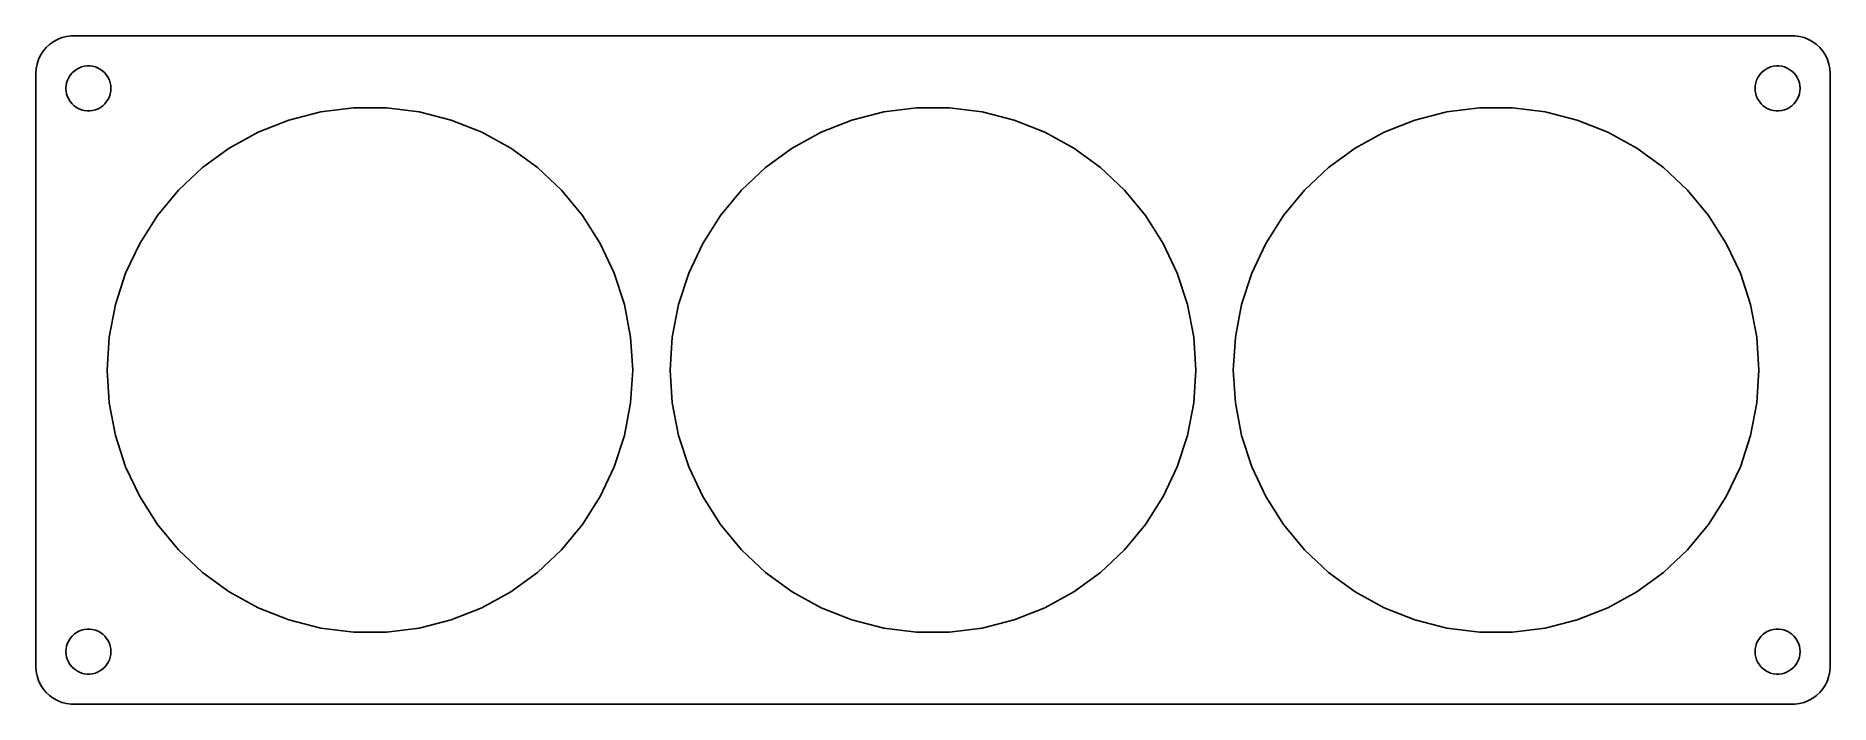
# Model space of a CAD drawing. Header units: metres. Extents: x -120 to 120, y -44 to 44.
import ezdxf

# ---------------------------------------------------------------- set-up
doc = ezdxf.new("R2010")
doc.units = ezdxf.units.M

msp = doc.modelspace()

# ---------------------------------------------------------------- linework, layer by layer
for p, q in [((-117.687, 43.3526), (-118.145, 42.9227)), ((-117.179, 43.7216), (-117.687, 43.3526)), ((-116.629, 44.0241), (-117.179, 43.7216)), ((-116.045, 44.2553), (-116.629, 44.0241)), ((-115.437, 44.4114), (-116.045, 44.2553)), ((-114.814, 44.4901), (-115.437, 44.4114)), ((114.814, 44.4901), (-114.814, 44.4901)), ((115.437, 44.4114), (114.814, 44.4901)), ((116.045, 44.2553), (115.437, 44.4114)), ((116.629, 44.0241), (116.045, 44.2553)), ((117.179, 43.7216), (116.629, 44.0241)), ((117.687, 43.3526), (117.179, 43.7216)), ((118.145, 42.9227), (117.687, 43.3526)), ((-119.343, 40.7434), (-119.461, 40.1267)), ((-119.149, 41.3406), (-119.343, 40.7434)), ((-118.882, 41.9088), (-119.149, 41.3406)), ((-118.545, 42.4389), (-118.882, 41.9088)), ((-118.145, 42.9227), (-118.545, 42.4389)), ((118.545, 42.4389), (118.145, 42.9227)), ((118.882, 41.9088), (118.545, 42.4389)), ((119.149, 41.3406), (118.882, 41.9088)), ((119.343, 40.7434), (119.149, 41.3406)), ((119.461, 40.1267), (119.343, 40.7434)), ((-119.461, 40.1267), (-119.5, 39.5)), ((-119.5, 39.5), (-119.5, -39.5)), ((-115.476, 37.876), (-115.406, 38.2461)), ((-115.406, 38.2461), (-115.289, 38.6044)), ((-115.289, 38.6044), (-115.129, 38.9453)), ((-115.129, 38.9453), (-114.927, 39.2634)), ((-114.927, 39.2634), (-114.687, 39.5536)), ((-114.687, 39.5536), (-114.412, 39.8115)), ((-114.412, 39.8115), (-114.107, 40.033)), ((-114.107, 40.033), (-113.777, 40.2145)), ((-113.777, 40.2145), (-113.427, 40.3532)), ((-113.427, 40.3532), (-113.062, 40.4469)), ((-113.062, 40.4469), (-112.688, 40.4941)), ((-112.688, 40.4941), (-112.312, 40.4941)), ((-112.312, 40.4941), (-111.938, 40.4469)), ((-111.938, 40.4469), (-111.573, 40.3532)), ((-111.573, 40.3532), (-111.223, 40.2145)), ((-111.223, 40.2145), (-110.893, 40.033)), ((-110.893, 40.033), (-110.588, 39.8115)), ((-110.588, 39.8115), (-110.313, 39.5536)), ((-110.313, 39.5536), (-110.073, 39.2634)), ((-110.073, 39.2634), (-109.871, 38.9453)), ((-109.871, 38.9453), (-109.711, 38.6044)), ((-109.711, 38.6044), (-109.594, 38.2461)), ((-109.594, 38.2461), (-109.524, 37.876)), ((109.524, 37.876), (109.594, 38.2461)), ((109.594, 38.2461), (109.711, 38.6044)), ((109.711, 38.6044), (109.871, 38.9453)), ((109.871, 38.9453), (110.073, 39.2634)), ((110.073, 39.2634), (110.313, 39.5536)), ((110.313, 39.5536), (110.588, 39.8115)), ((110.588, 39.8115), (110.893, 40.033)), ((110.893, 40.033), (111.223, 40.2145)), ((111.223, 40.2145), (111.573, 40.3532)), ((111.573, 40.3532), (111.938, 40.4469)), ((111.938, 40.4469), (112.312, 40.4941)), ((112.312, 40.4941), (112.688, 40.4941)), ((112.688, 40.4941), (113.062, 40.4469)), ((113.062, 40.4469), (113.427, 40.3532)), ((113.427, 40.3532), (113.777, 40.2145)), ((113.777, 40.2145), (114.107, 40.033)), ((114.107, 40.033), (114.412, 39.8115)), ((114.412, 39.8115), (114.687, 39.5536)), ((114.687, 39.5536), (114.927, 39.2634)), ((114.927, 39.2634), (115.129, 38.9453)), ((115.129, 38.9453), (115.289, 38.6044)), ((115.289, 38.6044), (115.406, 38.2461)), ((115.406, 38.2461), (115.476, 37.876)), ((119.5, 39.5), (119.461, 40.1267)), ((119.5, -39.5), (119.5, 39.5)), ((-115.5, 37.5), (-115.476, 37.876)), ((-115.476, 37.124), (-115.5, 37.5)), ((-115.406, 36.7539), (-115.476, 37.124)), ((-115.289, 36.3956), (-115.406, 36.7539)), ((-115.129, 36.0547), (-115.289, 36.3956)), ((-114.927, 35.7366), (-115.129, 36.0547)), ((-109.871, 36.0547), (-110.073, 35.7366)), ((-109.711, 36.3956), (-109.871, 36.0547)), ((-109.594, 36.7539), (-109.711, 36.3956)), ((-109.524, 37.124), (-109.594, 36.7539)), ((-109.524, 37.876), (-109.5, 37.5)), ((-109.5, 37.5), (-109.524, 37.124)), ((109.5, 37.5), (109.524, 37.876)), ((109.524, 37.124), (109.5, 37.5)), ((109.594, 36.7539), (109.524, 37.124)), ((109.711, 36.3956), (109.594, 36.7539)), ((109.871, 36.0547), (109.711, 36.3956)), ((110.073, 35.7366), (109.871, 36.0547)), ((115.129, 36.0547), (114.927, 35.7366)), ((115.289, 36.3956), (115.129, 36.0547)), ((115.406, 36.7539), (115.289, 36.3956)), ((115.476, 37.124), (115.406, 36.7539)), ((115.476, 37.876), (115.5, 37.5)), ((115.5, 37.5), (115.476, 37.124)), ((-114.687, 35.4464), (-114.927, 35.7366)), ((-114.412, 35.1885), (-114.687, 35.4464)), ((-114.107, 34.967), (-114.412, 35.1885)), ((-113.777, 34.7855), (-114.107, 34.967)), ((-113.427, 34.6468), (-113.777, 34.7855)), ((-113.062, 34.5531), (-113.427, 34.6468)), ((-112.688, 34.5059), (-113.062, 34.5531)), ((-112.312, 34.5059), (-112.688, 34.5059)), ((-111.938, 34.5531), (-112.312, 34.5059)), ((-111.573, 34.6468), (-111.938, 34.5531)), ((-111.223, 34.7855), (-111.573, 34.6468)), ((-110.893, 34.967), (-111.223, 34.7855)), ((-110.588, 35.1885), (-110.893, 34.967)), ((-110.313, 35.4464), (-110.588, 35.1885)), ((-110.073, 35.7366), (-110.313, 35.4464)), ((-85.8156, 33.287), (-81.5583, 34.3801)), ((-81.5583, 34.3801), (-77.1977, 34.9309)), ((-77.1977, 34.9309), (-72.8023, 34.9309)), ((-72.8023, 34.9309), (-68.4417, 34.3801)), ((-68.4417, 34.3801), (-64.1844, 33.287)), ((-10.8156, 33.287), (-6.55833, 34.3801)), ((-6.55833, 34.3801), (-2.19766, 34.9309)), ((-2.19766, 34.9309), (2.19766, 34.9309)), ((2.19766, 34.9309), (6.55833, 34.3801)), ((6.55833, 34.3801), (10.8156, 33.287)), ((64.1844, 33.287), (68.4417, 34.3801)), ((68.4417, 34.3801), (72.8023, 34.9309)), ((72.8023, 34.9309), (77.1977, 34.9309)), ((77.1977, 34.9309), (81.5583, 34.3801)), ((81.5583, 34.3801), (85.8156, 33.287)), ((110.313, 35.4464), (110.073, 35.7366)), ((110.588, 35.1885), (110.313, 35.4464)), ((110.893, 34.967), (110.588, 35.1885)), ((111.223, 34.7855), (110.893, 34.967)), ((111.573, 34.6468), (111.223, 34.7855)), ((111.938, 34.5531), (111.573, 34.6468)), ((112.312, 34.5059), (111.938, 34.5531)), ((112.688, 34.5059), (112.312, 34.5059)), ((113.062, 34.5531), (112.688, 34.5059)), ((113.427, 34.6468), (113.062, 34.5531)), ((113.777, 34.7855), (113.427, 34.6468)), ((114.107, 34.967), (113.777, 34.7855)), ((114.412, 35.1885), (114.107, 34.967)), ((114.687, 35.4464), (114.412, 35.1885)), ((114.927, 35.7366), (114.687, 35.4464)), ((-93.7539, 29.5515), (-89.9023, 31.6689)), ((-89.9023, 31.6689), (-85.8156, 33.287)), ((-64.1844, 33.287), (-60.0977, 31.6689)), ((-60.0977, 31.6689), (-56.2461, 29.5515)), ((-18.7539, 29.5515), (-14.9023, 31.6689)), ((-14.9023, 31.6689), (-10.8156, 33.287)), ((10.8156, 33.287), (14.9023, 31.6689)), ((14.9023, 31.6689), (18.7539, 29.5515)), ((56.2461, 29.5515), (60.0977, 31.6689)), ((60.0977, 31.6689), (64.1844, 33.287)), ((85.8156, 33.287), (89.9023, 31.6689)), ((89.9023, 31.6689), (93.7539, 29.5515)), ((-97.3098, 26.968), (-93.7539, 29.5515)), ((-56.2461, 29.5515), (-52.6902, 26.968)), ((-22.3098, 26.968), (-18.7539, 29.5515)), ((18.7539, 29.5515), (22.3098, 26.968)), ((52.6902, 26.968), (56.2461, 29.5515)), ((93.7539, 29.5515), (97.3098, 26.968)), ((-100.514, 23.9591), (-97.3098, 26.968)), ((-52.6902, 26.968), (-49.4861, 23.9591)), ((-25.5139, 23.9591), (-22.3098, 26.968)), ((22.3098, 26.968), (25.5139, 23.9591)), ((49.4861, 23.9591), (52.6902, 26.968)), ((97.3098, 26.968), (100.514, 23.9591)), ((-103.316, 20.5725), (-100.514, 23.9591)), ((-49.4861, 23.9591), (-46.6844, 20.5725)), ((-28.3156, 20.5725), (-25.5139, 23.9591)), ((25.5139, 23.9591), (28.3156, 20.5725)), ((46.6844, 20.5725), (49.4861, 23.9591)), ((100.514, 23.9591), (103.316, 20.5725)), ((-105.671, 16.8614), (-103.316, 20.5725)), ((-46.6844, 20.5725), (-44.3293, 16.8614)), ((-30.6707, 16.8614), (-28.3156, 20.5725)), ((28.3156, 20.5725), (30.6707, 16.8614)), ((44.3293, 16.8614), (46.6844, 20.5725)), ((103.316, 20.5725), (105.671, 16.8614)), ((-107.542, 12.8844), (-105.671, 16.8614)), ((-44.3293, 16.8614), (-42.4578, 12.8844)), ((-32.5422, 12.8844), (-30.6707, 16.8614)), ((30.6707, 16.8614), (32.5422, 12.8844)), ((42.4578, 12.8844), (44.3293, 16.8614)), ((105.671, 16.8614), (107.542, 12.8844)), ((-108.9, 8.70413), (-107.542, 12.8844)), ((-42.4578, 12.8844), (-41.0996, 8.70413)), ((-33.9004, 8.70413), (-32.5422, 12.8844)), ((32.5422, 12.8844), (33.9004, 8.70413)), ((41.0996, 8.70413), (42.4578, 12.8844)), ((107.542, 12.8844), (108.9, 8.70413)), ((-109.724, 4.38666), (-108.9, 8.70413)), ((-41.0996, 8.70413), (-40.276, 4.38666)), ((-34.724, 4.38666), (-33.9004, 8.70413)), ((33.9004, 8.70413), (34.724, 4.38666)), ((40.276, 4.38666), (41.0996, 8.70413)), ((108.9, 8.70413), (109.724, 4.38666)), ((-110, 0), (-109.724, 4.38666)), ((-40.276, 4.38666), (-40, 0)), ((-35, 0), (-34.724, 4.38666)), ((34.724, 4.38666), (35, 0)), ((40, 0), (40.276, 4.38666)), ((109.724, 4.38666), (110, 0)), ((-109.724, -4.38666), (-110, 0)), ((-40, 0), (-40.276, -4.38666)), ((-34.724, -4.38666), (-35, 0)), ((35, 0), (34.724, -4.38666)), ((40.276, -4.38666), (40, 0)), ((110, 0), (109.724, -4.38666)), ((-108.9, -8.70413), (-109.724, -4.38666)), ((-40.276, -4.38666), (-41.0996, -8.70413)), ((-33.9004, -8.70413), (-34.724, -4.38666)), ((34.724, -4.38666), (33.9004, -8.70413)), ((41.0996, -8.70413), (40.276, -4.38666)), ((109.724, -4.38666), (108.9, -8.70413)), ((-107.542, -12.8844), (-108.9, -8.70413)), ((-41.0996, -8.70413), (-42.4578, -12.8844)), ((-32.5422, -12.8844), (-33.9004, -8.70413)), ((33.9004, -8.70413), (32.5422, -12.8844)), ((42.4578, -12.8844), (41.0996, -8.70413)), ((108.9, -8.70413), (107.542, -12.8844)), ((-105.671, -16.8614), (-107.542, -12.8844)), ((-42.4578, -12.8844), (-44.3293, -16.8614)), ((-30.6707, -16.8614), (-32.5422, -12.8844)), ((32.5422, -12.8844), (30.6707, -16.8614)), ((44.3293, -16.8614), (42.4578, -12.8844)), ((107.542, -12.8844), (105.671, -16.8614)), ((-103.316, -20.5725), (-105.671, -16.8614)), ((-44.3293, -16.8614), (-46.6844, -20.5725)), ((-28.3156, -20.5725), (-30.6707, -16.8614)), ((30.6707, -16.8614), (28.3156, -20.5725)), ((46.6844, -20.5725), (44.3293, -16.8614)), ((105.671, -16.8614), (103.316, -20.5725)), ((-100.514, -23.9591), (-103.316, -20.5725)), ((-46.6844, -20.5725), (-49.4861, -23.9591)), ((-25.5139, -23.9591), (-28.3156, -20.5725)), ((28.3156, -20.5725), (25.5139, -23.9591)), ((49.4861, -23.9591), (46.6844, -20.5725)), ((103.316, -20.5725), (100.514, -23.9591)), ((-97.3098, -26.968), (-100.514, -23.9591)), ((-49.4861, -23.9591), (-52.6902, -26.968)), ((-22.3098, -26.968), (-25.5139, -23.9591)), ((25.5139, -23.9591), (22.3098, -26.968)), ((52.6902, -26.968), (49.4861, -23.9591)), ((100.514, -23.9591), (97.3098, -26.968)), ((-93.7539, -29.5515), (-97.3098, -26.968)), ((-52.6902, -26.968), (-56.2461, -29.5515)), ((-18.7539, -29.5515), (-22.3098, -26.968)), ((22.3098, -26.968), (18.7539, -29.5515)), ((56.2461, -29.5515), (52.6902, -26.968)), ((97.3098, -26.968), (93.7539, -29.5515)), ((-89.9023, -31.6689), (-93.7539, -29.5515)), ((-56.2461, -29.5515), (-60.0977, -31.6689)), ((-14.9023, -31.6689), (-18.7539, -29.5515)), ((18.7539, -29.5515), (14.9023, -31.6689)), ((60.0977, -31.6689), (56.2461, -29.5515)), ((93.7539, -29.5515), (89.9023, -31.6689)), ((-85.8156, -33.287), (-89.9023, -31.6689)), ((-81.5583, -34.3801), (-85.8156, -33.287)), ((-64.1844, -33.287), (-68.4417, -34.3801)), ((-60.0977, -31.6689), (-64.1844, -33.287)), ((-10.8156, -33.287), (-14.9023, -31.6689)), ((-6.55833, -34.3801), (-10.8156, -33.287)), ((10.8156, -33.287), (6.55833, -34.3801)), ((14.9023, -31.6689), (10.8156, -33.287)), ((64.1844, -33.287), (60.0977, -31.6689)), ((68.4417, -34.3801), (64.1844, -33.287)), ((85.8156, -33.287), (81.5583, -34.3801)), ((89.9023, -31.6689), (85.8156, -33.287)), ((-115.129, -36.0547), (-114.927, -35.7366)), ((-114.927, -35.7366), (-114.687, -35.4464)), ((-114.687, -35.4464), (-114.412, -35.1885)), ((-114.412, -35.1885), (-114.107, -34.967)), ((-114.107, -34.967), (-113.777, -34.7855)), ((-113.777, -34.7855), (-113.427, -34.6468)), ((-113.427, -34.6468), (-113.062, -34.5531)), ((-113.062, -34.5531), (-112.688, -34.5059)), ((-112.688, -34.5059), (-112.312, -34.5059)), ((-112.312, -34.5059), (-111.938, -34.5531)), ((-111.938, -34.5531), (-111.573, -34.6468)), ((-111.573, -34.6468), (-111.223, -34.7855)), ((-111.223, -34.7855), (-110.893, -34.967)), ((-110.893, -34.967), (-110.588, -35.1885)), ((-110.588, -35.1885), (-110.313, -35.4464)), ((-110.313, -35.4464), (-110.073, -35.7366)), ((-110.073, -35.7366), (-109.871, -36.0547)), ((-77.1977, -34.9309), (-81.5583, -34.3801)), ((-72.8023, -34.9309), (-77.1977, -34.9309)), ((-68.4417, -34.3801), (-72.8023, -34.9309)), ((-2.19766, -34.9309), (-6.55833, -34.3801)), ((2.19766, -34.9309), (-2.19766, -34.9309)), ((6.55833, -34.3801), (2.19766, -34.9309)), ((72.8023, -34.9309), (68.4417, -34.3801)), ((77.1977, -34.9309), (72.8023, -34.9309)), ((81.5583, -34.3801), (77.1977, -34.9309)), ((109.871, -36.0547), (110.073, -35.7366)), ((110.073, -35.7366), (110.313, -35.4464)), ((110.313, -35.4464), (110.588, -35.1885)), ((110.588, -35.1885), (110.893, -34.967)), ((110.893, -34.967), (111.223, -34.7855)), ((111.223, -34.7855), (111.573, -34.6468)), ((111.573, -34.6468), (111.938, -34.5531)), ((111.938, -34.5531), (112.312, -34.5059)), ((112.312, -34.5059), (112.688, -34.5059)), ((112.688, -34.5059), (113.062, -34.5531)), ((113.062, -34.5531), (113.427, -34.6468)), ((113.427, -34.6468), (113.777, -34.7855)), ((113.777, -34.7855), (114.107, -34.967)), ((114.107, -34.967), (114.412, -35.1885)), ((114.412, -35.1885), (114.687, -35.4464)), ((114.687, -35.4464), (114.927, -35.7366)), ((114.927, -35.7366), (115.129, -36.0547)), ((-115.5, -37.5), (-115.476, -37.124)), ((-115.476, -37.876), (-115.5, -37.5)), ((-115.476, -37.124), (-115.406, -36.7539)), ((-115.406, -38.2461), (-115.476, -37.876)), ((-115.406, -36.7539), (-115.289, -36.3956)), ((-115.289, -36.3956), (-115.129, -36.0547)), ((-109.871, -36.0547), (-109.711, -36.3956)), ((-109.711, -36.3956), (-109.594, -36.7539)), ((-109.594, -36.7539), (-109.524, -37.124)), ((-109.524, -37.876), (-109.594, -38.2461)), ((-109.524, -37.124), (-109.5, -37.5)), ((-109.5, -37.5), (-109.524, -37.876)), ((109.5, -37.5), (109.524, -37.124)), ((109.524, -37.876), (109.5, -37.5)), ((109.524, -37.124), (109.594, -36.7539)), ((109.594, -38.2461), (109.524, -37.876)), ((109.594, -36.7539), (109.711, -36.3956)), ((109.711, -36.3956), (109.871, -36.0547)), ((115.129, -36.0547), (115.289, -36.3956)), ((115.289, -36.3956), (115.406, -36.7539)), ((115.406, -36.7539), (115.476, -37.124)), ((115.476, -37.876), (115.406, -38.2461)), ((115.476, -37.124), (115.5, -37.5)), ((115.5, -37.5), (115.476, -37.876)), ((-119.5, -39.5), (-119.461, -40.1267)), ((-119.461, -40.1267), (-119.343, -40.7434)), ((-115.289, -38.6044), (-115.406, -38.2461)), ((-115.129, -38.9453), (-115.289, -38.6044)), ((-114.927, -39.2634), (-115.129, -38.9453)), ((-114.687, -39.5536), (-114.927, -39.2634)), ((-114.412, -39.8115), (-114.687, -39.5536)), ((-114.107, -40.033), (-114.412, -39.8115)), ((-113.777, -40.2145), (-114.107, -40.033)), ((-113.427, -40.3532), (-113.777, -40.2145)), ((-113.062, -40.4469), (-113.427, -40.3532)), ((-112.688, -40.4941), (-113.062, -40.4469)), ((-112.312, -40.4941), (-112.688, -40.4941)), ((-111.938, -40.4469), (-112.312, -40.4941)), ((-111.573, -40.3532), (-111.938, -40.4469)), ((-111.223, -40.2145), (-111.573, -40.3532)), ((-110.893, -40.033), (-111.223, -40.2145)), ((-110.588, -39.8115), (-110.893, -40.033)), ((-110.313, -39.5536), (-110.588, -39.8115)), ((-110.073, -39.2634), (-110.313, -39.5536)), ((-109.871, -38.9453), (-110.073, -39.2634)), ((-109.711, -38.6044), (-109.871, -38.9453)), ((-109.594, -38.2461), (-109.711, -38.6044)), ((109.711, -38.6044), (109.594, -38.2461)), ((109.871, -38.9453), (109.711, -38.6044)), ((110.073, -39.2634), (109.871, -38.9453)), ((110.313, -39.5536), (110.073, -39.2634)), ((110.588, -39.8115), (110.313, -39.5536)), ((110.893, -40.033), (110.588, -39.8115)), ((111.223, -40.2145), (110.893, -40.033)), ((111.573, -40.3532), (111.223, -40.2145)), ((111.938, -40.4469), (111.573, -40.3532)), ((112.312, -40.4941), (111.938, -40.4469)), ((112.688, -40.4941), (112.312, -40.4941)), ((113.062, -40.4469), (112.688, -40.4941)), ((113.427, -40.3532), (113.062, -40.4469)), ((113.777, -40.2145), (113.427, -40.3532)), ((114.107, -40.033), (113.777, -40.2145)), ((114.412, -39.8115), (114.107, -40.033)), ((114.687, -39.5536), (114.412, -39.8115)), ((114.927, -39.2634), (114.687, -39.5536)), ((115.129, -38.9453), (114.927, -39.2634)), ((115.289, -38.6044), (115.129, -38.9453)), ((115.406, -38.2461), (115.289, -38.6044)), ((119.343, -40.7434), (119.461, -40.1267)), ((119.461, -40.1267), (119.5, -39.5)), ((-119.343, -40.7434), (-119.149, -41.3406)), ((-119.149, -41.3406), (-118.882, -41.9088)), ((-118.882, -41.9088), (-118.545, -42.4389)), ((-118.545, -42.4389), (-118.145, -42.9227)), ((-118.145, -42.9227), (-117.687, -43.3526)), ((117.687, -43.3526), (118.145, -42.9227)), ((118.145, -42.9227), (118.545, -42.4389)), ((118.545, -42.4389), (118.882, -41.9088)), ((118.882, -41.9088), (119.149, -41.3406)), ((119.149, -41.3406), (119.343, -40.7434)), ((-117.687, -43.3526), (-117.179, -43.7216)), ((-117.179, -43.7216), (-116.629, -44.0241)), ((-116.629, -44.0241), (-116.045, -44.2553)), ((-116.045, -44.2553), (-115.437, -44.4114)), ((-115.437, -44.4114), (-114.814, -44.4901)), ((-114.814, -44.4901), (114.814, -44.4901)), ((114.814, -44.4901), (115.437, -44.4114)), ((115.437, -44.4114), (116.045, -44.2553)), ((116.045, -44.2553), (116.629, -44.0241)), ((116.629, -44.0241), (117.179, -43.7216)), ((117.179, -43.7216), (117.687, -43.3526))]:
    msp.add_line(p, q)

doc.saveas('drawing.dxf')
